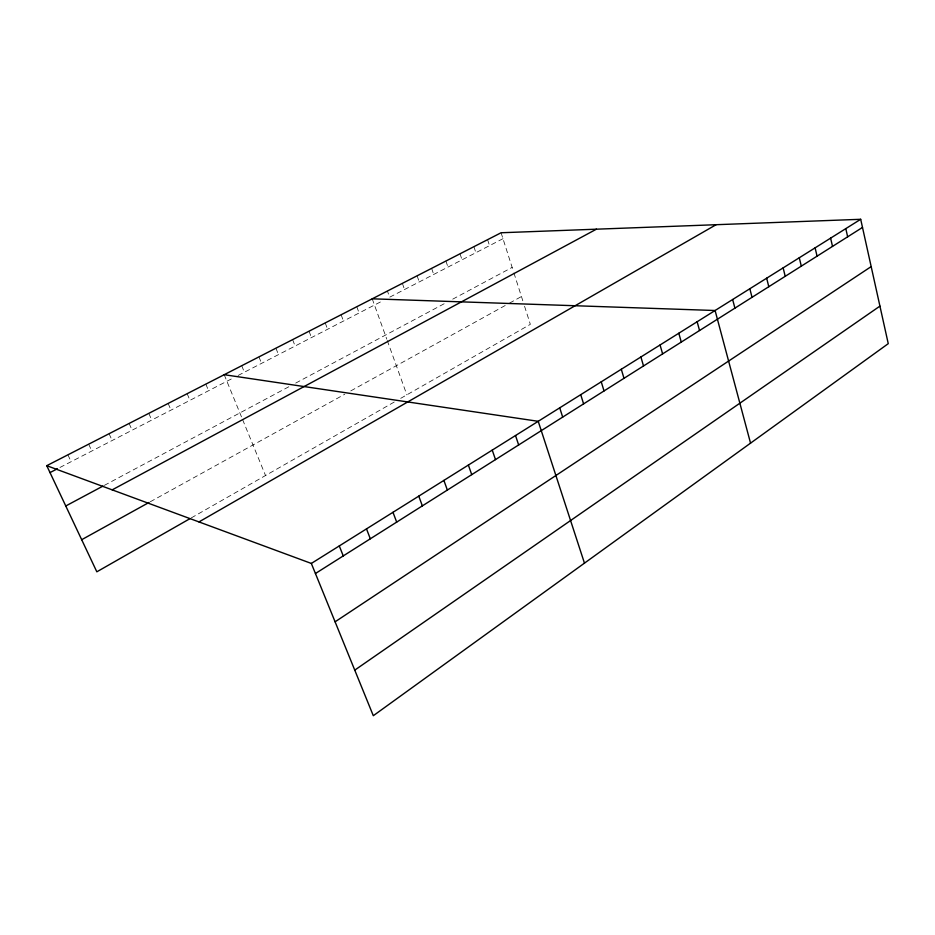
<?xml version="1.0" encoding="UTF-8"?>
<svg xmlns="http://www.w3.org/2000/svg" width="935" height="935" viewBox="0 0 935 935"><rect width="100%" height="100%" fill="white"/><g stroke="black" fill="none" stroke-linecap="round" stroke-linejoin="round"><path stroke-width="0.7" stroke-dasharray="4.67 3.51" d="M191.266 517.908L394.558 401.851M400.706 398.345L530.344 324.351L523.67 303.478M150.266 501.779L344.758 394.231M350.777 390.9L505.928 305.114M509.54 303.115L521.45 296.524M104.334 485.37L289.394 386.459M295.729 383.069L446.346 302.578M452.739 299.153L512.146 267.41M59.934 467.477L233.131 378.044M238.121 375.461L382.041 301.14M502.983 238.694L389.615 297.225L387.417 291.03M67.904 454.831L71.107 461.703M88.685 444.183L91.805 451.021M109.079 433.723L112.142 440.514M129.124 423.45L132.115 430.205M148.805 413.352L151.739 420.072M168.148 403.441L171.011 410.114M187.152 393.693L189.957 400.332M205.84 384.121L208.587 390.713M224.201 374.701L242.06 418.272M242.609 419.605L265.528 475.518M241.721 365.714L244.362 372.235M258.96 356.878L261.543 363.364M275.93 348.182L278.455 354.634M292.62 339.627L295.098 346.043M309.041 331.2L311.472 337.582M325.216 322.914L327.601 329.26M341.123 314.756L343.461 321.067M356.796 306.727L359.087 312.991M372.224 298.814L386.774 339.16M387.254 340.492L406.854 394.839M402.377 283.352L404.539 289.523M417.115 275.802L419.231 281.938M431.631 268.357L433.711 274.458M445.925 261.029L447.97 267.094M460.02 253.806L462.03 259.837M473.905 246.688L475.88 252.684M487.591 239.664L489.531 245.636M501.078 232.757L513.479 271.559M513.923 272.95L523.226 302.087"/><path stroke-width="1.4" d="M354.762 670.126L879.928 306.119M335.092 621.81L871.175 266.604M315.434 573.517L862.502 227.427M311.332 563.443L860.691 219.293L888.25 343.659L373.31 715.707L311.332 563.443L46.75 465.677L501.078 232.757L860.691 219.293M198.968 521.929L716.116 224.704M190.015 518.621L96.831 571.811L46.75 465.677M81.684 539.705L149.051 502.446M112.2 489.858L596.425 229.18M65.766 505.975L103.06 486.048M50.011 472.596L57.456 468.751M372.224 298.814L715.088 310.514L750.548 443.155M224.201 374.701L538.221 421.311L584.468 563.15M339.288 545.935L343.25 555.916M366.497 528.883L370.318 538.794M392.981 512.298L396.685 522.116M418.775 496.134L422.351 505.87M443.891 480.403L447.362 490.057M468.377 465.069L471.731 474.641M492.242 450.109L495.492 459.599M515.512 435.535L518.656 444.943M559.726 407.835L562.671 417.103M580.728 394.687L583.592 403.873M601.252 381.831L604.022 390.947M621.296 369.267L623.996 378.313M640.907 356.983L643.514 365.959M660.063 344.98L662.611 353.886M678.81 333.234L681.276 342.07M697.148 321.745L699.544 330.511M732.643 299.516L734.91 308.141M749.835 288.74L752.032 297.307M766.665 278.198L768.792 286.706M783.144 267.877L785.213 276.316M799.285 257.768L801.307 266.136M815.11 247.857L817.061 256.167M830.607 238.144L832.512 246.396M845.801 228.631L847.648 236.812"/></g></svg>
